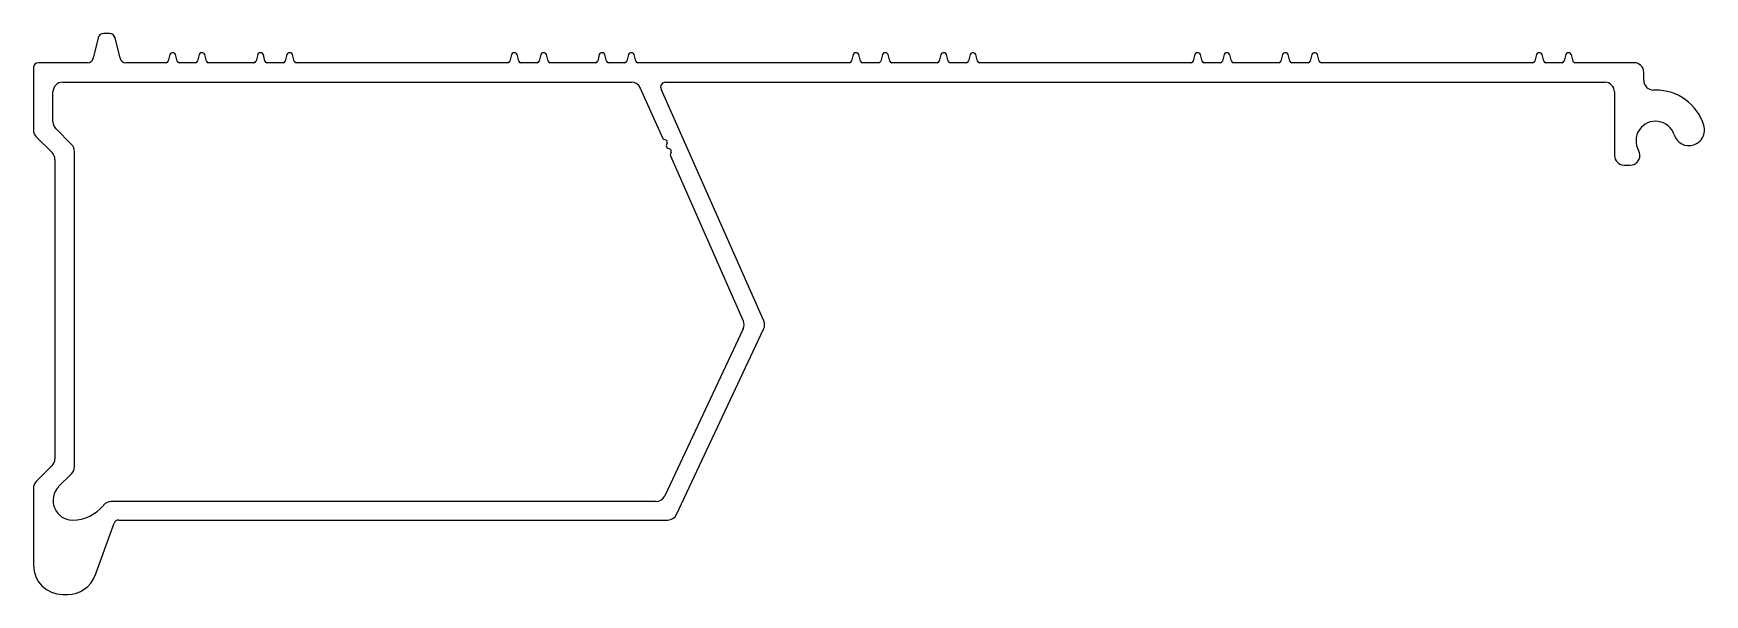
# Model space of a CAD drawing. Extents: x 1512 to 1683, y 1016 to 1074.
import ezdxf

# ---------------------------------------------------------------- set-up
doc = ezdxf.new("R2010")
doc.units = 0
doc.layers.add('GRUBA', color=10, linetype='CONTINUOUS')

msp = doc.modelspace()

# ---------------------------------------------------------------- linework, layer by layer
at = {"layer": 'GRUBA', "color": 0}
for p, q in [((1519.97, 1073.57), (1519.4, 1073.57)), ((1518.82, 1073.11), (1518.3, 1071.02)), ((1521.07, 1071.02), (1520.55, 1073.11)), ((1512.19, 1070.07), (1512.19, 1063.68)), ((1517.72, 1070.57), (1512.69, 1070.57)), ((1525.79, 1070.57), (1521.65, 1070.57)), ((1526.16, 1071.42), (1525.99, 1070.72)), ((1526.54, 1071.57), (1526.35, 1071.57)), ((1526.91, 1070.72), (1526.74, 1071.42)), ((1528.79, 1070.57), (1527.1, 1070.57)), ((1529.16, 1071.42), (1528.99, 1070.72)), ((1529.54, 1071.57), (1529.35, 1071.57)), ((1529.91, 1070.72), (1529.74, 1071.42)), ((1534.79, 1070.57), (1530.1, 1070.57)), ((1535.16, 1071.42), (1534.99, 1070.72)), ((1535.54, 1071.57), (1535.35, 1071.57)), ((1535.91, 1070.72), (1535.74, 1071.42)), ((1537.79, 1070.57), (1536.1, 1070.57)), ((1538.16, 1071.42), (1537.99, 1070.72)), ((1538.54, 1071.57), (1538.35, 1071.57)), ((1538.91, 1070.72), (1538.74, 1071.42)), ((1560.79, 1070.57), (1539.1, 1070.57)), ((1561.16, 1071.42), (1560.99, 1070.72)), ((1561.54, 1071.57), (1561.35, 1071.57)), ((1561.91, 1070.72), (1561.74, 1071.42)), ((1563.79, 1070.57), (1562.1, 1070.57)), ((1564.16, 1071.42), (1563.99, 1070.72)), ((1564.54, 1071.57), (1564.35, 1071.57)), ((1564.91, 1070.72), (1564.74, 1071.42)), ((1569.79, 1070.57), (1565.1, 1070.57)), ((1570.16, 1071.42), (1569.99, 1070.72)), ((1570.54, 1071.57), (1570.35, 1071.57)), ((1570.91, 1070.72), (1570.74, 1071.42)), ((1572.79, 1070.57), (1571.1, 1070.57)), ((1573.16, 1071.42), (1572.99, 1070.72)), ((1573.54, 1071.57), (1573.35, 1071.57)), ((1573.91, 1070.72), (1573.74, 1071.42)), ((1595.79, 1070.57), (1574.1, 1070.57)), ((1596.16, 1071.42), (1595.99, 1070.72)), ((1596.54, 1071.57), (1596.35, 1071.57)), ((1596.91, 1070.72), (1596.74, 1071.42)), ((1598.79, 1070.57), (1597.1, 1070.57)), ((1599.16, 1071.42), (1598.99, 1070.72)), ((1599.54, 1071.57), (1599.35, 1071.57)), ((1599.91, 1070.72), (1599.74, 1071.42)), ((1604.79, 1070.57), (1600.1, 1070.57)), ((1605.16, 1071.42), (1604.99, 1070.72)), ((1605.54, 1071.57), (1605.35, 1071.57)), ((1605.91, 1070.72), (1605.74, 1071.42)), ((1607.79, 1070.57), (1606.1, 1070.57)), ((1608.16, 1071.42), (1607.99, 1070.72)), ((1608.54, 1071.57), (1608.35, 1071.57)), ((1608.91, 1070.72), (1608.74, 1071.42)), ((1630.79, 1070.57), (1609.1, 1070.57)), ((1631.16, 1071.42), (1630.99, 1070.72)), ((1631.54, 1071.57), (1631.35, 1071.57)), ((1631.91, 1070.72), (1631.74, 1071.42)), ((1633.79, 1070.57), (1632.1, 1070.57)), ((1634.16, 1071.42), (1633.99, 1070.72)), ((1634.54, 1071.57), (1634.35, 1071.57)), ((1634.91, 1070.72), (1634.74, 1071.42)), ((1639.79, 1070.57), (1635.1, 1070.57)), ((1640.16, 1071.42), (1639.99, 1070.72)), ((1640.54, 1071.57), (1640.35, 1071.57)), ((1640.91, 1070.72), (1640.74, 1071.42)), ((1642.79, 1070.57), (1641.1, 1070.57)), ((1643.16, 1071.42), (1642.99, 1070.72)), ((1643.54, 1071.57), (1643.35, 1071.57)), ((1643.91, 1070.72), (1643.74, 1071.42)), ((1665.79, 1070.57), (1644.1, 1070.57)), ((1666.16, 1071.42), (1665.99, 1070.72)), ((1666.54, 1071.57), (1666.35, 1071.57)), ((1666.91, 1070.72), (1666.74, 1071.42)), ((1668.79, 1070.57), (1667.1, 1070.57)), ((1669.16, 1071.42), (1668.99, 1070.72)), ((1669.54, 1071.57), (1669.35, 1071.57)), ((1669.91, 1070.72), (1669.74, 1071.42)), ((1676.16, 1070.57), (1670.1, 1070.57)), ((1515.19, 1068.57), (1573.45, 1068.57)), ((1576.94, 1068.57), (1673.16, 1068.57)), ((1677.16, 1068.77), (1677.16, 1069.57)), ((1514.19, 1064.51), (1514.19, 1067.57)), ((1574.36, 1067.97), (1576.62, 1062.88)), ((1587, 1044.11), (1576.49, 1067.87)), ((1674.16, 1067.57), (1674.16, 1061.07)), ((1678.36, 1067.77), (1678.16, 1067.77)), ((1516.09, 1062.19), (1514.48, 1063.81)), ((1512.48, 1062.98), (1514.09, 1061.36)), ((1516.39, 1029.16), (1516.39, 1061.48)), ((1576.76, 1062.74), (1576.96, 1062.67)), ((1577.1, 1062.34), (1577.03, 1062.14)), ((1577.17, 1061.81), (1577.37, 1061.73)), ((1514.39, 1060.66), (1514.39, 1029.98)), ((1577.52, 1061.41), (1577.44, 1061.21)), ((1577.44, 1061.01), (1584.91, 1044.13)), ((1675.16, 1060.07), (1675.76, 1060.07)), ((1676.76, 1061.07), (1676.76, 1061.07)), ((1584.9, 1043.3), (1576.87, 1026.19)), ((1578.08, 1024.29), (1586.99, 1043.28)), ((1514.09, 1029.28), (1512.48, 1027.66)), ((1514.77, 1027.13), (1516.09, 1028.45)), ((1512.19, 1026.96), (1512.19, 1019.07)), ((1575.96, 1025.61), (1520.16, 1025.61)), ((1518.5, 1018.04), (1520.45, 1023.38)), ((1520.92, 1023.71), (1577.17, 1023.71)), ((1515.19, 1016.07), (1515.68, 1016.07))]:
    msp.add_line(p, q, dxfattribs=at)
for centre, radius, start, end in [((1519.4, 1072.97), 0.6, 90, 165.9638), ((1519.97, 1072.97), 0.6, 14.0362, 90), ((1512.69, 1070.07), 0.5, 90, 180), ((1517.72, 1071.17), 0.6, 270, 345.9638), ((1521.65, 1071.17), 0.6, 194.0362, 270), ((1525.79, 1070.77), 0.2, 270, 345.9638), ((1526.35, 1071.37), 0.2, 90, 165.9638), ((1526.54, 1071.37), 0.2, 14.0362, 90), ((1527.1, 1070.77), 0.2, 194.0362, 270), ((1528.79, 1070.77), 0.2, 270, 345.9638), ((1529.35, 1071.37), 0.2, 90, 165.9638), ((1529.54, 1071.37), 0.2, 14.0362, 90), ((1530.1, 1070.77), 0.2, 194.0362, 270), ((1534.79, 1070.77), 0.2, 270, 345.9638), ((1535.35, 1071.37), 0.2, 90, 165.9638), ((1535.54, 1071.37), 0.2, 14.0362, 90), ((1536.1, 1070.77), 0.2, 194.0362, 270), ((1537.79, 1070.77), 0.2, 270, 345.9638), ((1538.35, 1071.37), 0.2, 90, 165.9638), ((1538.54, 1071.37), 0.2, 14.0362, 90), ((1539.1, 1070.77), 0.2, 194.0362, 270), ((1560.79, 1070.77), 0.2, 270, 345.9638), ((1561.35, 1071.37), 0.2, 90, 165.9638), ((1561.54, 1071.37), 0.2, 14.0362, 90), ((1562.1, 1070.77), 0.2, 194.0362, 270), ((1563.79, 1070.77), 0.2, 270, 345.9638), ((1564.35, 1071.37), 0.2, 90, 165.9638), ((1564.54, 1071.37), 0.2, 14.0362, 90), ((1565.1, 1070.77), 0.2, 194.0362, 270), ((1569.79, 1070.77), 0.2, 270, 345.9638), ((1570.35, 1071.37), 0.2, 90, 165.9638), ((1570.54, 1071.37), 0.2, 14.0362, 90), ((1571.1, 1070.77), 0.2, 194.0362, 270), ((1572.79, 1070.77), 0.2, 270, 345.9638), ((1573.35, 1071.37), 0.2, 90, 165.9638), ((1573.54, 1071.37), 0.2, 14.0362, 90), ((1574.1, 1070.77), 0.2, 194.0362, 270), ((1595.79, 1070.77), 0.2, 270, 345.9638), ((1596.35, 1071.37), 0.2, 90, 165.9638), ((1596.54, 1071.37), 0.2, 14.0362, 90), ((1597.1, 1070.77), 0.2, 194.0362, 270), ((1598.79, 1070.77), 0.2, 270, 345.9638), ((1599.35, 1071.37), 0.2, 90, 165.9638), ((1599.54, 1071.37), 0.2, 14.0362, 90), ((1600.1, 1070.77), 0.2, 194.0362, 270), ((1604.79, 1070.77), 0.2, 270, 345.9638), ((1605.35, 1071.37), 0.2, 90, 165.9638), ((1605.54, 1071.37), 0.2, 14.0362, 90), ((1606.1, 1070.77), 0.2, 194.0362, 270), ((1607.79, 1070.77), 0.2, 270, 345.9638), ((1608.35, 1071.37), 0.2, 90, 165.9638), ((1608.54, 1071.37), 0.2, 14.0362, 90), ((1609.1, 1070.77), 0.2, 194.0362, 270), ((1630.79, 1070.77), 0.2, 270, 345.9638), ((1631.35, 1071.37), 0.2, 90, 165.9638), ((1631.54, 1071.37), 0.2, 14.0362, 90), ((1632.1, 1070.77), 0.2, 194.0362, 270), ((1633.79, 1070.77), 0.2, 270, 345.9638), ((1634.35, 1071.37), 0.2, 90, 165.9638), ((1634.54, 1071.37), 0.2, 14.0362, 90), ((1635.1, 1070.77), 0.2, 194.0362, 270), ((1639.79, 1070.77), 0.2, 270, 345.9638), ((1640.35, 1071.37), 0.2, 90, 165.9638), ((1640.54, 1071.37), 0.2, 14.0362, 90), ((1641.1, 1070.77), 0.2, 194.0362, 270), ((1642.79, 1070.77), 0.2, 270, 345.9638), ((1643.35, 1071.37), 0.2, 90, 165.9638), ((1643.54, 1071.37), 0.2, 14.0362, 90), ((1644.1, 1070.77), 0.2, 194.0362, 270), ((1665.79, 1070.77), 0.2, 270, 345.9638), ((1666.35, 1071.37), 0.2, 90, 165.9638), ((1666.54, 1071.37), 0.2, 14.0362, 90), ((1667.1, 1070.77), 0.2, 194.0362, 270), ((1668.79, 1070.77), 0.2, 270, 345.9638), ((1669.35, 1071.37), 0.2, 90, 165.9638), ((1669.54, 1071.37), 0.2, 14.0362, 90), ((1670.1, 1070.77), 0.2, 194.0362, 270), ((1676.16, 1069.57), 1, 0, 90), ((1515.19, 1067.57), 1, 90, 180), ((1573.45, 1067.57), 1, 23.871, 90), ((1576.94, 1068.07), 0.5, 90, 203.871), ((1673.16, 1067.57), 1, 360, 90), ((1678.16, 1068.77), 1, 180, 270), ((1678.36, 1062.57), 5.2, 17.7916, 90), ((1513.19, 1063.68), 1, 180, 225), ((1515.19, 1064.51), 1, 180, 225), ((1678.36, 1062.57), 2, 17.7916, 209.9264), ((1681.79, 1063.67), 1.6, 197.7916, 17.7916), ((1515.39, 1061.48), 1, 0, 45), ((1576.85, 1062.98), 0.25, 203.871, 248.871), ((1576.87, 1062.43), 0.25, 338.871, 68.871), ((1577.26, 1062.05), 0.25, 158.871, 248.871), ((1577.28, 1061.5), 0.25, 338.871, 68.871), ((1675.76, 1061.07), 1, 0, 29.9264), ((1513.39, 1060.66), 1, 0, 45), ((1577.67, 1061.12), 0.25, 158.871, 203.871), ((1675.16, 1061.07), 1, 180, 270), ((1675.76, 1061.07), 1, 270, 0), ((1584, 1043.72), 1, 334.8446, 23.871), ((1586.09, 1043.7), 1, 334.8446, 23.871), ((1513.39, 1029.98), 1, 315, 0), ((1515.39, 1029.16), 1, 315, 360), ((1513.19, 1026.96), 1, 135, 180), ((1516.19, 1025.71), 2, 135, 270), ((1520.16, 1024.61), 1, 90, 141.1377), ((1575.96, 1026.61), 1, 270, 334.8446), ((1516.19, 1027.81), 4.1, 270, 321.1377), ((1577.17, 1024.71), 1, 270, 334.8446), ((1520.92, 1023.21), 0.5, 90, 160), ((1515.19, 1019.07), 3, 180, 270), ((1515.68, 1019.07), 3, 270, 340)]:
    msp.add_arc(centre, radius, start, end, dxfattribs=at)

doc.saveas('drawing.dxf')
